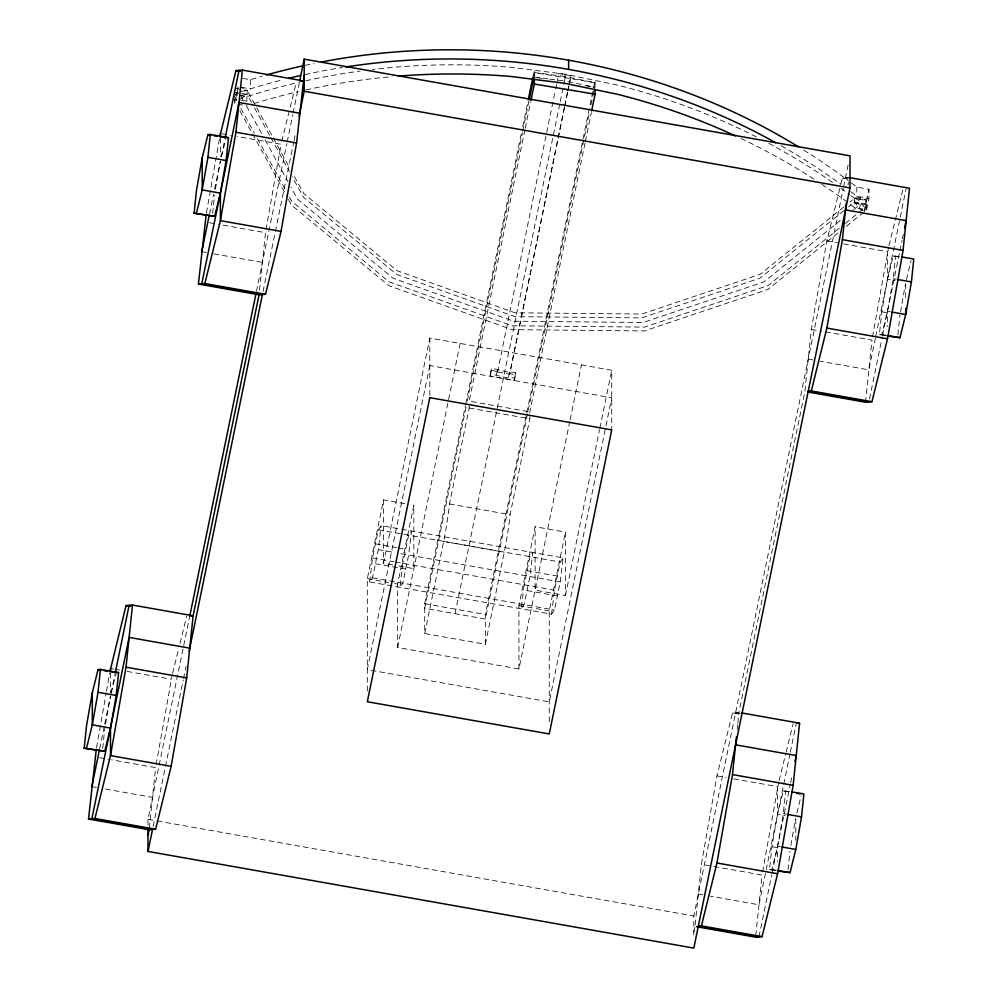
<?xml version="1.0" encoding="UTF-8"?>
<svg xmlns="http://www.w3.org/2000/svg" width="998" height="998" viewBox="0 0 998 998"><rect width="100%" height="100%" fill="white"/><g stroke="black" fill="none" stroke-linecap="round" stroke-linejoin="round"><path stroke-width="0.75" stroke-dasharray="4.99 3.74" d="M251.571 102.507L247.117 94.373L247.267 90.531L241.591 87.587M863.258 210.952L859.503 208.757L854.65 201.983L854.799 198.128L860.625 197.23L866.301 200.161L864.779 210.403M864.518 211.676L866.301 200.161L854.799 198.128L849.947 202.033M102.719 748.388L104.765 728.54M212.624 213.447L214.52 195.134M149.326 828.203L155.601 767.612L111.626 759.815M259.542 290.193L265.505 232.671L218.5 224.35M695.132 924.872L701.407 864.28L716.951 775.87L732.495 712.984L738.932 712.447L804.875 391.49L811.312 329.352L826.855 240.93L840.553 185.528M737.173 729.401L737.659 724.785M737.821 723.238L738.932 712.447M755.785 935.625L762.06 875.021L701.407 864.28M775.571 870.668L769.508 869.595L771.878 846.691L777.604 814.119L783.33 790.952L790.241 791.564M848.038 185.216L848.362 182.135M769.508 869.595L771.878 869.395L777.604 846.229L783.33 813.657L785.7 790.753M788.008 869.757L789.905 851.444M865.528 402.231L871.965 340.093L820.418 330.962M885.476 335.727L879.4 334.654L881.783 311.763L887.509 279.191L893.235 256.024L900.146 256.636M879.4 334.654L881.783 334.455L887.509 311.289L893.235 278.716L895.605 255.825M897.913 334.829L899.971 314.981M369.634 581.946L372.528 557.944L378.304 529.788L381.199 525.634L563.134 557.87L560.24 581.871L554.464 610.028L551.57 614.169L369.634 581.946L372.528 577.805L378.304 549.649L381.199 525.634M551.57 614.169L554.464 590.167L560.24 562.011L563.134 557.87M96.557 747.714L106.212 692.849M106.474 691.315L109.693 673.026M105.551 724.099L110.491 695.968L104.603 724.673M206.461 212.786L219.597 138.098M215.456 189.171L220.396 161.04L213.884 192.764M156.137 764.555L172.255 674.698M266.042 229.627L281.049 144.261L237.075 136.477M762.597 871.978L778.714 782.12M872.501 337.037L888.619 247.18M790.853 845.481L795.531 818.822M900.495 312.025L905.435 283.894M99.625 748.849L104.291 726.182M111.115 692.949L114.845 674.81M209.53 213.921L213.572 194.273M221.331 156.499L224.75 139.882M238.223 86.739L234.755 103.63L234.755 99.039M148.003 825.159L148.003 819.333L189.77 616.053M256.474 291.391L286.838 143.587M287.15 142.065L292.788 114.633M293.1 113.111L299.363 82.634M153.143 826.419L183.195 680.149M183.507 678.628L186.015 666.439M263.048 291.491L293.724 142.165M294.036 140.643L295.608 133.021M367.314 691.028L367.314 578.703L383.519 499.861L404.739 503.628M392.613 564.893L383.519 563.284L429.789 338.048L611.724 370.27L611.724 429.889M569.833 421.206L518.935 668.972L397.641 647.49L397.641 584.067L413.833 505.238L410.802 504.701M397.641 647.49L460.115 343.424M585.04 143.076L529.813 411.875L529.813 418.761L510.103 514.669A34.992 2.433 -80 0 1 504.277 552.181L485.365 644.271L424.711 633.53L424.711 603.715L465.43 405.575M465.742 404.053L521.48 132.746M522.727 126.659L528.054 100.748M532.745 77.881L534.317 70.259L534.317 77.145L543.436 78.667M466.054 407.109L424.711 608.306L485.365 619.047L589.431 112.487M467.301 401.021L522.416 132.759M522.727 131.237L528.99 100.761M533.693 77.894L534.317 74.85M524.923 129.752L469.16 401.134L529.813 411.875M525.235 128.231L530.562 102.307M424.711 633.53L443.636 541.44A34.992 2.433 -80 0 0 449.462 503.928L469.16 408.02L469.16 403.891M490.342 373.776L491.503 368.15L505.936 371.718L515.754 372.454L514.594 380.375L490.342 376.071L490.342 373.776L504.776 377.344L514.594 378.08L514.594 380.375M490.342 376.071L491.503 368.15M496.405 374.861L497.565 369.223L497.565 371.98L509.691 374.125L564.406 107.821M497.565 371.98L555.375 90.107M555.686 89.047L556.635 84.481M556.946 82.959L558.818 73.378L570.968 75.873L569.097 85.005M455.038 613.67L559.928 103.131M560.24 101.596L564.943 78.742M508.531 377.007L509.691 371.368L509.691 374.125M564.406 107.372L509.691 373.664L515.754 374.737M564.718 105.85L567.525 92.153M567.837 90.631L570.968 75.873M564.718 106.299L567.525 92.614M567.837 91.092L568.785 86.527M514.594 378.08L515.754 372.454M485.365 644.271L485.365 614.456L595.082 80.439L595.082 87.313L592.039 86.814M591.003 104.865L593.199 94.174M593.511 92.652L595.082 85.03M585.352 141.541L591.315 112.525M518.935 668.972L518.935 605.549L535.128 526.719L565.454 532.084L565.454 595.507L535.128 590.142L535.128 526.719M570.145 419.684L581.41 364.906M549.262 721.729L549.262 610.926L565.454 532.084M565.454 595.507L599.536 429.627M599.848 428.105L611.724 370.27M693.822 934.964L693.822 916.002L843.298 188.46M843.609 186.938L848.188 164.62M693.822 932.045L694.97 926.418M821.903 184.318A633.805 588.483 0 0 1 854.5 207.559L866.626 209.705L866.626 200.536L868.946 189.271L856.808 187.125A633.78 588.458 0 0 0 849.498 181.524M866.626 209.705L868.946 198.452L868.946 189.271M790.017 753.69L758.979 904.787L710.451 896.192M790.329 752.168L796.229 723.463M875.396 338.122L868.884 369.846L820.356 361.264M875.708 336.613L899.922 218.749M900.233 217.24L906.134 188.535M758.979 936.885L771.704 874.934M772.015 873.425L790.329 784.278M790.641 782.756L792.187 775.209M869.495 398.926L882.232 336.975M882.531 335.465L899.61 252.357M899.922 250.847L902.092 240.269M902.404 238.759L903.34 234.231M858.617 212.699L864.667 207.834L859.802 201.06L860.625 197.23M859.503 208.757L860.326 204.927L866.152 204.016L854.65 201.983L848.574 206.86M221.469 156.686L225.773 139.308M111.215 693.074L116.217 672.802M281.785 141.267L296.219 82.871M172.617 673.201L178.542 649.249M180.027 643.261L186.688 616.302M840.915 184.031L842.399 178.043L848.836 177.507M888.981 245.683L903.053 188.784M779.076 780.623L785.738 753.665M786.112 752.168L793.148 723.725M906.409 279.515L911.062 260.69M796.866 813.008L801.157 795.631M236.002 94.012L237.861 91.866M843.871 206.923L760.127 274.3L641.839 314.046L515.043 312.786L396.967 270.67L303.679 193.45L293.287 174.5M843.722 210.765L759.977 278.155L641.702 317.9L514.893 316.628L396.817 274.525L303.529 197.305L292.389 176.995M840.279 220.496L763.969 281.885L643.124 322.504L513.571 321.206L392.938 278.192L297.641 199.301L290.967 187.137M853.602 209.78L859.652 204.902M839.281 228.255L767.961 285.628L644.558 327.107L512.261 325.785L389.07 281.848L291.74 201.284L289.495 197.192M845.318 223.39L857.407 213.672M837.921 233.07L767.811 289.482L644.409 330.949L512.111 329.627L388.921 285.702L291.591 205.139L286.364 195.583M846.379 226.272L863.307 212.649M235.241 95.359L238.559 92.989M240.481 99.114L247.117 94.373L235.615 92.34L237.886 93.513M241.291 95.284L247.117 94.373M240.78 91.417L247.267 90.531L272.504 136.576M236.576 99.65L233.981 100L236.975 105.464M756.384 136.901A633.805 588.483 0 0 0 617.363 85.08L564.943 74.151L511.712 67.39A633.805 588.483 0 0 0 372.291 69.523M534.317 77.145L548.102 78.892M549.624 79.091L564.943 81.038L564.943 74.151M585.963 85.791L590.517 86.552M845.481 177.794L848.512 178.33M842.399 178.043L848.462 179.116M242.776 78.368L250.348 79.715A633.78 588.458 0 0 1 262.037 76.235M241.254 87.275L250.348 88.884A633.78 588.458 0 0 1 282.683 79.803M850.733 191.628A633.78 588.458 0 0 1 856.808 196.294L868.946 198.452M235.765 88.485L247.267 90.531M850.82 195.608A633.805 588.483 0 0 1 854.5 198.39L866.626 200.536M854.5 202.968L866.626 205.126M234.755 94.461L237.786 94.997M239.308 95.259L246.88 96.606A633.805 588.483 0 0 1 298.402 82.447M240.817 100.112L246.88 101.185M237.786 104.166L243.849 105.239M221.918 133.794L231.012 135.404M826.855 240.93L837.472 242.813M843.535 243.886L887.509 251.683L887.509 279.191L895.081 280.538M893.235 256.024L899.298 257.097M893.235 278.716L896.266 279.253M890.54 311.825L887.509 311.289L887.509 326.571M881.783 311.763L889.355 313.11M881.783 334.455L886.324 335.266M209.405 222.741L216.99 224.076M811.312 329.352L818.896 330.687M203.293 251.958L206.324 252.506M213.896 253.841L262.424 262.437M808.23 359.105L812.784 359.916M491.503 370.445L497.565 371.518M469.16 408.02L529.813 418.761M449.462 503.928L510.103 514.669M378.304 529.788L560.24 562.011M443.636 541.44L504.277 552.181M375.41 543.873L396.643 547.628M398.165 547.89L405.737 549.237M527.031 570.719L557.358 576.096M378.304 549.649L394.983 552.605M401.046 553.678L560.24 581.871M372.528 557.944L393.748 561.699M395.27 561.974L554.464 590.167M398.676 565.966L413.833 568.66L413.833 505.238M375.41 563.72L405.737 569.097M527.031 590.579L557.358 595.943M372.528 577.805L554.464 610.028M367.314 578.703L388.546 582.458M394.609 583.531L397.641 584.067M518.935 605.549L549.262 610.926M424.711 603.715L485.365 614.456M735.576 712.722L740.129 713.533M732.495 712.984L740.079 714.319M110.491 668.46L113.523 668.997M115.044 669.259L119.598 670.07M127.17 671.405L171.145 679.201M716.951 775.87L726.057 777.479M733.63 778.827L777.604 786.611L777.604 814.119L785.177 815.466M783.33 790.952L789.393 792.025M783.33 813.657L786.362 814.193M780.636 846.766L777.604 846.229L777.604 861.511M771.878 846.691L779.45 848.038M771.878 869.395L776.419 870.206M99.501 757.669L110.117 759.553M93.388 786.898L96.419 787.434M105.514 789.044L152.519 797.365M698.326 894.046L702.879 894.844M148.003 819.333L155.676 820.68M157.197 820.955L693.822 916.002M567.962 81.661L595.082 87.313M854.65 201.983L860.326 204.927M854.799 198.128L859.802 201.06M273.252 137.924L289.57 167.726M254.54 107.921L270.134 136.364M270.87 137.712L289.42 171.569M240.63 95.259L243.587 100.673M246.556 106.075L262.1 134.443M265.056 139.845L288.01 181.736M234.131 96.157L237.125 101.609M240.867 108.445L254.34 133.021M257.322 138.485L285.765 190.369M239.969 110.928L285.615 194.211M905.697 283.943L905.697 297.703M856.808 187.125L856.808 196.294M854.5 198.39L854.5 207.559M795.793 818.871L795.793 840.279M429.789 338.048L429.789 397.666M383.519 499.861L383.519 563.284M250.348 79.715L250.348 88.884M246.88 96.606L246.88 105.776M220.396 138.111L220.396 156.449M110.491 673.039L110.491 692.911M305.85 80.751A633.805 588.483 0 0 1 360.116 71.083M768.784 143.363A633.805 588.483 0 0 1 833.367 182.971M840.915 188.323A633.805 588.483 0 0 1 849.597 194.685M254.153 103.505A633.805 588.483 0 0 1 298.402 91.616M305.85 89.92A633.805 588.483 0 0 1 392.139 76.646M741.015 138.522A633.805 588.483 0 0 1 814.156 179.241M305.001 74.538A633.78 588.458 0 0 1 342.626 67.452M781.185 145.77A633.78 588.458 0 0 1 840.852 184.293M305.001 65.369A633.78 588.458 0 0 1 313.983 63.485M803.789 150.099A633.78 588.458 0 0 1 848.275 180.601M402.843 563.309L399.961 587.323L402.843 583.169L408.631 555.013L411.525 531.011L408.631 535.165L402.843 563.309M524.137 584.803L521.243 608.805L524.137 604.651L529.926 576.495L532.82 552.493L529.926 556.647L524.137 584.803M429.789 365.567L367.314 669.633L549.262 701.856L611.724 397.79L429.789 365.567M564.943 76.447L534.317 72.555L595.082 82.734L564.943 76.447"/><path stroke-width="1.5" d="M84.206 748.213L86.577 725.321L92.303 692.749L98.029 669.571L100.399 669.384L118.6 672.602L116.217 695.494L110.491 728.066L104.765 751.232L84.206 748.213L104.765 751.232M86.577 748.013L92.303 724.847L98.029 692.275L100.399 669.384M304.178 75.212L296.593 142.976L281.049 231.386L265.505 294.285L259.068 294.809L193.125 615.778L186.688 677.916L171.145 766.327L155.601 829.213L149.164 829.75L88.51 819.009L96.295 749.249M88.51 819.009L94.947 818.472L110.491 755.586L126.035 667.175L132.472 605.038L193.125 615.778L189.77 616.053M194.111 213.273L196.481 190.381L202.207 157.809L207.933 134.643L210.304 134.443L228.492 137.674L226.122 160.566L220.396 193.138L214.67 216.304L194.111 213.273L214.67 216.304M196.481 213.085L202.207 189.907L207.933 157.335L210.304 134.443M259.068 294.809L198.415 284.068L206.199 214.308M198.415 284.068L204.852 283.544L220.396 220.645L235.94 132.235L242.377 70.097L303.03 80.838L299.674 81.112M758.979 936.885L698.326 926.144L701.407 925.882L716.951 862.996L732.495 774.585L736.374 737.11M868.884 401.945L808.23 391.204L811.312 390.954L826.855 328.068L842.399 239.657L846.129 203.717M696.492 926.693L755.623 937.159L762.06 936.623L777.604 873.737L793.148 785.326L799.585 723.188L741.963 712.984M778.602 871.204L790.067 872.614L795.793 849.448L801.519 816.875L803.889 793.984L791.763 791.838M807.906 392.027L865.528 402.231L871.965 401.695L887.509 338.809L903.053 250.398L909.49 188.248L850.358 177.781M886.985 336.002L899.971 337.686L905.697 314.507L911.424 281.935L913.794 259.043L901.668 256.898M109.955 671.504L126.035 605.561L132.472 605.038M219.859 136.564L235.94 70.633L242.377 70.097M91.866 786.624L99.326 750.359M115.157 673.301L129.116 605.312M201.771 251.696L209.218 215.431M225.061 138.373L239.021 70.371M190.082 614.531L255.837 294.447M299.974 79.653L304.178 59.156L849.997 155.838L849.997 187.936L693.822 948.1L148.003 851.431L148.003 829.538M148.003 835.376L149.164 829.75M148.003 851.431L152.519 829.475L91.866 818.722L129.116 637.41L189.77 648.151M189.146 651.195L262.424 294.535L201.771 283.794L239.021 102.47L299.674 113.211M299.051 116.267L304.178 91.255L304.178 59.156M528.366 99.226L532.745 77.881M529.302 99.239L533.693 77.894M530.874 100.786L534.317 84.019L534.317 79.428M591.627 110.99L595.082 94.199L595.082 89.608M794.982 761.611L796.229 755.561L735.576 744.82M904.575 228.18L906.134 220.633L845.481 209.892M228.492 137.674L220.059 136.788M118.6 672.602L110.154 671.729M797.34 723.375L799.585 723.188M534.317 84.019L595.082 94.199M235.94 70.633L240.493 71.432M304.178 91.255L849.997 187.936M235.94 132.235L296.593 142.976M842.399 239.657L903.053 250.398M207.933 134.643L210.965 135.179M213.996 135.716L217.028 136.252M207.933 157.335L226.122 160.566M897.776 279.527L911.424 281.935M892.05 312.1L905.697 314.507L905.697 308.394M887.846 335.54L899.971 337.686M281.049 231.386L220.396 220.645L220.396 193.138L202.207 189.907L202.207 157.809M826.855 328.068L887.509 338.809M204.852 283.544L265.505 294.285M811.312 390.954L871.965 401.695M126.035 605.561L130.588 606.372M126.035 667.175L186.688 677.916M732.495 774.585L793.148 785.326M98.029 669.571L101.06 670.107M104.091 670.644L107.123 671.192M796.978 793.373L800.009 793.909M98.029 692.275L116.217 695.494M787.871 814.455L801.519 816.875M782.145 847.028L795.793 849.448M777.941 870.468L790.067 872.614M171.145 766.327L110.491 755.586L110.491 728.066L92.303 724.847L92.303 692.749M716.951 862.996L777.604 873.737M94.947 818.472L155.601 829.213M701.407 925.882L762.06 936.623M568.623 60.217L568.623 69.386M220.396 133.52L220.396 136.576M110.491 668.46L110.491 671.517M266.454 74.975A633.78 588.458 0 0 1 302.02 66.03M321.493 61.988A633.78 588.458 0 0 1 798.525 146.843M288.622 78.331A633.78 588.458 0 0 1 300.523 75.536M345.645 66.978A633.78 588.458 0 0 1 775.77 142.726M398.252 76.135A633.805 588.483 0 0 1 511.712 76.559L564.943 83.321L617.363 94.261A633.805 588.483 0 0 1 735.364 135.878M429.789 397.666L367.314 701.731L549.262 733.954L611.724 429.889L429.789 397.666"/></g></svg>
